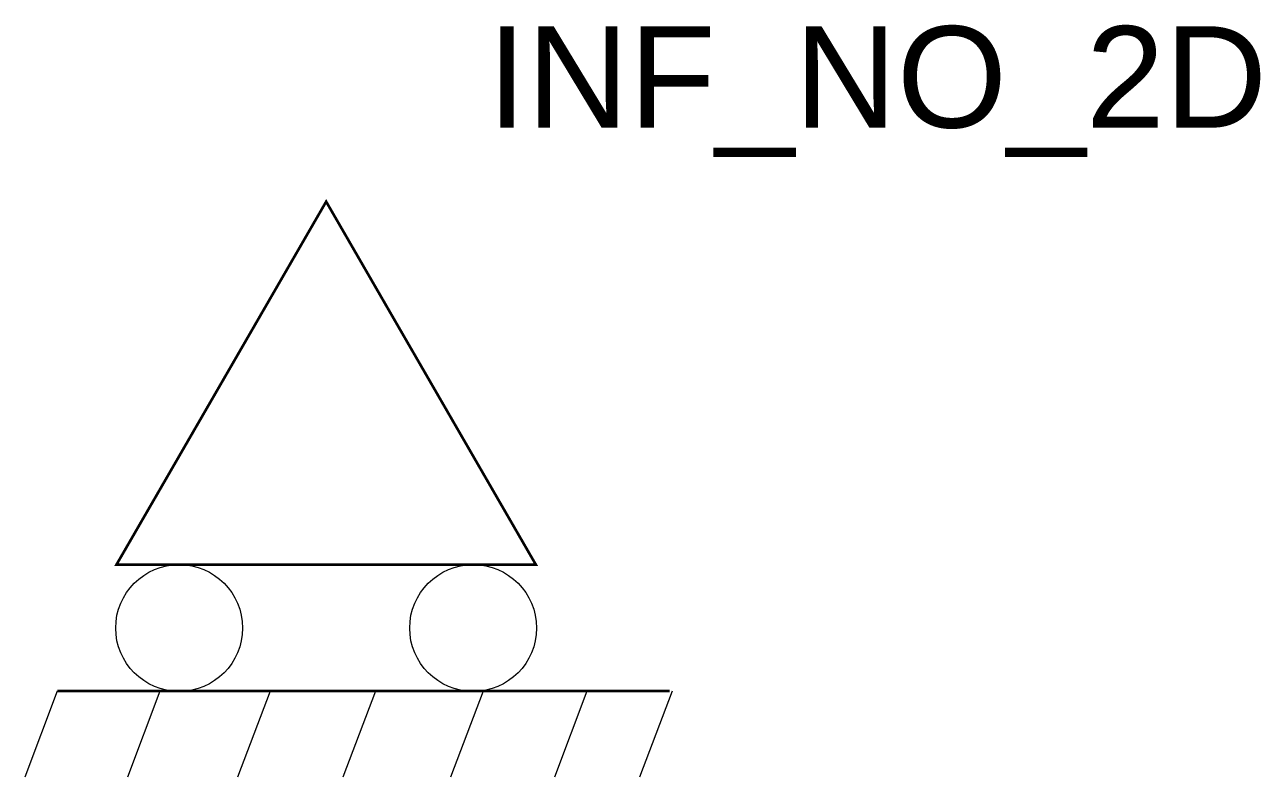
# Model space of a CAD drawing. Header units: millimetres. Extents: x -45 to 138, y -85 to 26.
import ezdxf

# ---------------------------------------------------------------- set-up
doc = ezdxf.new("R2010")
doc.units = ezdxf.units.MM
doc.layers.add('APMV2D', color=6, linetype='Continuous')
doc.styles.get("Standard").update_dxf_attribs({"font": 'arial.ttf'})

msp = doc.modelspace()

# ---------------------------------------------------------------- linework, layer by layer
at = {"layer": 'APMV2D'}
for p, q in [((-39.75, -72.37), (-44.56, -85.12)), ((-24.57, -72.37), (-29.38, -85.12)), ((-8.28, -72.37), (-13.09, -85.12)), ((7.27, -72.37), (2.45, -85.12)), ((23.19, -72.37), (18.37, -85.12)), ((38.55, -72.37), (33.74, -85.12)), ((51.13, -72.37), (46.32, -85.12))]:
    msp.add_line(p, q, dxfattribs=at)
at = {"layer": 'APMV2D', "const_width": 0.389}
msp.add_lwpolyline([(30.99, -53.67), (0, 0), (-30.99, -53.67)], close=True, dxfattribs=at)
msp.add_lwpolyline([(-39.75, -72.37), (50.76, -72.37)], dxfattribs=at)
at = {"layer": 'APMV2D'}
for centre in [(-21.73, -63.05), (21.73, -63.05)]:
    msp.add_circle(centre, 9.38, dxfattribs=at)

# ---------------------------------------------------------------- texts
at = {"layer": 'APMV2D', "flags": 1}
msp.add_attdef('INF_NO_2D', (23.82, 10.94), '?', height=15, dxfattribs=at)

doc.saveas('drawing.dxf')
